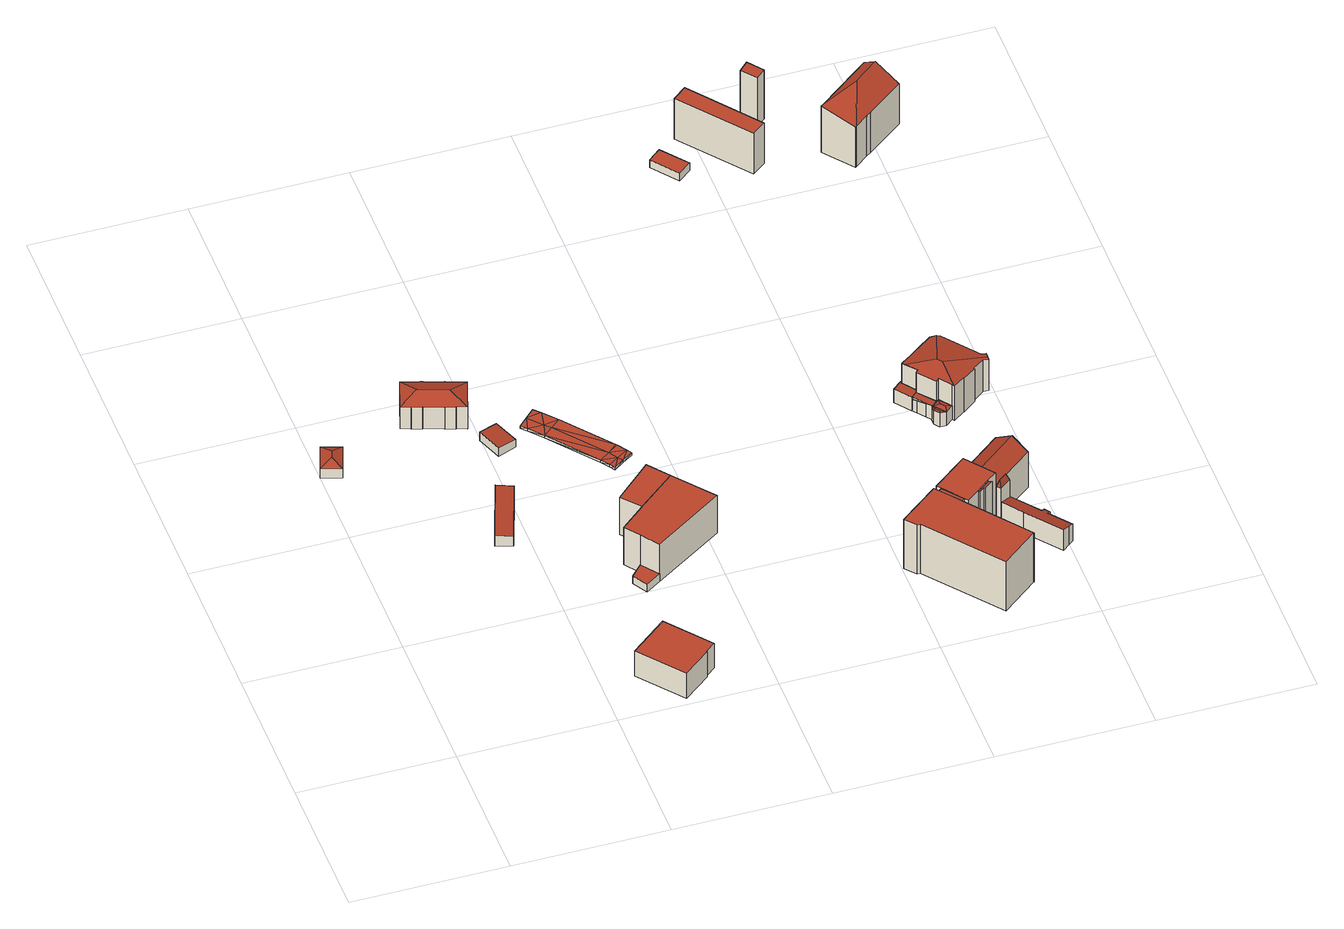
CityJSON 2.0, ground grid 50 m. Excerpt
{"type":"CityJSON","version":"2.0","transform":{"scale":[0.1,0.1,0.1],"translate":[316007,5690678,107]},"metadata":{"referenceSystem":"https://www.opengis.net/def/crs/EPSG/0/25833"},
"CityObjects":{
"building1":{"type":"Building","attributes":{"Dachtyp_tdc":"tdcHipRoof","Gemeindeschluessel":14713000,"Dachneigung":24.37,"QualitaetDacherkennung":45,"Geometrietyp2DReferenz":"3000","function":"31001_9998","roofType":"3200","measuredHeight":5.04},"geometry":[{"type":"MultiSurface","lod":"2","boundaries":[[[0,1,2,3]],[[1,4,5,2]],[[4,6,7,5]],[[6,0,3,7]],[[4,1,8]],[[0,6,9]],[[1,0,9,8]],[[6,4,8,9]],[[3,2,5,7]]],"semantics":{"surfaces":[{"type":"WallSurface"},{"type":"RoofSurface"},{"type":"GroundSurface"}],"values":[0,0,0,0,1,1,1,1,2]}}]},
"building2":{"type":"Building","attributes":{"Dachtyp_tdc":"tdcPolyFlatRoof","Gemeindeschluessel":14713000,"Dachneigung":3.3,"QualitaetDacherkennung":91,"Geometrietyp2DReferenz":"3000","function":"31001_9998","roofType":"2100","measuredHeight":4.1},"geometry":[{"type":"MultiSurface","lod":"2","boundaries":[[[10,11,12,13]],[[11,14,15,12]],[[14,16,17,15]],[[16,10,13,17]],[[16,14,11,10]],[[13,12,15,17]]],"semantics":{"surfaces":[{"type":"WallSurface"},{"type":"RoofSurface"},{"type":"GroundSurface"}],"values":[0,0,0,0,1,2]}}]},
"building3":{"type":"Building","attributes":{"Dachtyp_tdc":"tdcPolyFlatRoof","Gemeindeschluessel":14713000,"Dachneigung":0,"QualitaetDacherkennung":47,"Geometrietyp2DReferenz":"3000","function":"31001_9998","roofType":"1000","measuredHeight":9.94},"geometry":[{"type":"MultiSurface","lod":"2","boundaries":[[[18,19,20,21]],[[19,22,23,20]],[[22,24,25,23]],[[24,26,27,25]],[[26,28,29,27]],[[28,30,31,29]],[[30,18,21,31]],[[30,28,26,24,22,19,18]],[[21,20,23,25,27,29,31]]],"semantics":{"surfaces":[{"type":"WallSurface"},{"type":"RoofSurface"},{"type":"GroundSurface"}],"values":[0,0,0,0,0,0,0,1,2]}}]},
"building4":{"type":"Building","attributes":{"Dachtyp_tdc":"tdcHipRoof","Gemeindeschluessel":14713000,"Dachneigung":19.34,"QualitaetDacherkennung":86,"Geometrietyp2DReferenz":"3000","function":"31001_9998","roofType":"3200","measuredHeight":10.54},"geometry":[{"type":"MultiSurface","lod":"2","boundaries":[[[32,33,34,35]],[[33,36,37,34]],[[36,38,39,37]],[[38,40,41,39]],[[40,42,43,41]],[[42,44,45,43]],[[44,46,47,45]],[[46,48,49,47]],[[48,50,51,49]],[[50,52,53,51]],[[52,54,55,53]],[[54,56,57,55]],[[56,58,59,57]],[[58,60,61,59]],[[60,62,63,61]],[[62,64,65,63]],[[64,66,67,65]],[[66,68,69,67]],[[68,70,71,69]],[[64,62,60,58,56,72]],[[33,32,73,74]],[[56,54,52,50,48,46,44,42,40,38,36,33,74,72]],[[73,75,76,77,78,79,70,68,66,64,72,74]],[[71,80,81,82,83,84,85,35,34,37,39,41,43,45,47,49,51,53,55,57,59,61,63,65,67,69]],[[70,79,80,71]],[[79,78,81,80]],[[78,77,82,81]],[[77,76,83,82]],[[76,75,84,83]],[[75,73,85,84]],[[73,32,35,85]]],"semantics":{"surfaces":[{"type":"WallSurface"},{"type":"RoofSurface"},{"type":"GroundSurface"}],"values":[0,0,0,0,0,0,0,0,0,0,0,0,0,0,0,0,0,0,0,1,1,1,1,2,0,0,0,0,0,0,0]}}]},
"building5":{"type":"Building","attributes":{"Dachtyp_tdc":"tdcPolyFlatRoof","Gemeindeschluessel":14713000,"Dachneigung":3.15,"QualitaetDacherkennung":85,"Geometrietyp2DReferenz":"3000","function":"31001_9998","roofType":"2100","measuredHeight":3.49},"geometry":[{"type":"MultiSurface","lod":"2","boundaries":[[[86,87,88,89]],[[87,90,91,88]],[[90,92,93,91]],[[92,86,89,93]],[[92,90,87,86]],[[89,88,91,93]]],"semantics":{"surfaces":[{"type":"WallSurface"},{"type":"RoofSurface"},{"type":"GroundSurface"}],"values":[0,0,0,0,1,2]}}]},
"building6":{"type":"Building","attributes":{"Gemeindeschluessel":14713000,"Geometrietyp2DReferenz":"3000","function":"31001_9998","roofType":"9999"},"children":["building6-1","building6-2","building6-3"]},
"building6-1":{"type":"BuildingPart","attributes":{"Dachtyp_tdc":"tdcPolyFlatRoof","Dachneigung":0,"QualitaetDacherkennung":72,"Geometrietyp2DReferenz":"3000","roofType":"1000","measuredHeight":3},"parents":["building6"],"geometry":[{"type":"MultiSurface","lod":"2","boundaries":[[[94,95,96,97]],[[95,98,99,96]],[[98,100,101,99]],[[100,98,95,94]],[[97,96,99,101]],[[97,101,100,94]]],"semantics":{"surfaces":[{"type":"WallSurface"},{"type":"RoofSurface"},{"type":"GroundSurface"},{"type":"ClosureSurface"}],"values":[0,0,0,1,2,3]}}]},
"building6-2":{"type":"BuildingPart","attributes":{"Dachtyp_tdc":"tdcPolyFlatRoof","Dachneigung":0,"QualitaetDacherkennung":46,"Geometrietyp2DReferenz":"3000","roofType":"1000","measuredHeight":14.86},"parents":["building6"],"geometry":[{"type":"MultiSurface","lod":"2","boundaries":[[[102,103,94,97,104]],[[105,106,107,101,100]],[[106,108,109,107]],[[102,104,110,111]],[[111,108,106,105,103,102]],[[104,97,101,107,109,110]],[[100,94,103,105]],[[100,101,97,94]],[[111,110,109,108]]],"semantics":{"surfaces":[{"type":"WallSurface"},{"type":"RoofSurface"},{"type":"GroundSurface"},{"type":"ClosureSurface"}],"values":[0,0,0,0,1,2,0,3,3]}}]},
"building6-3":{"type":"BuildingPart","attributes":{"Dachtyp_tdc":"tdcPolyFlatRoof","Dachneigung":0,"QualitaetDacherkennung":53,"Geometrietyp2DReferenz":"3000","roofType":"1000","measuredHeight":14.82},"parents":["building6"],"geometry":[{"type":"MultiSurface","lod":"2","boundaries":[[[108,112,113,109]],[[112,114,115,113]],[[114,111,110,115]],[[111,114,112,108]],[[109,113,115,110]],[[109,110,111,108]]],"semantics":{"surfaces":[{"type":"WallSurface"},{"type":"RoofSurface"},{"type":"GroundSurface"},{"type":"ClosureSurface"}],"values":[0,0,0,1,2,3]}}]},
"building7":{"type":"Building","attributes":{"name":"Schreberbrücke","BodenHoehe":108.07,"gemHoehe":0,"BauwerkHoehe":1,"Breite":8,"Gemeindeschluessel":"14713000","Geometrietyp2DReferenz":"3000","function":"53001_1800","measuredHeight":1},"geometry":[{"type":"MultiSurface","lod":"2","boundaries":[[[116,117,118]],[[119,120,121]],[[119,121,116]],[[119,116,118]],[[121,120,122]],[[120,123,122]],[[123,124,125]],[[123,125,122]],[[125,124,126]],[[124,127,128]],[[124,128,129]],[[124,129,126]],[[127,130,128]],[[128,130,131]],[[119,132,133]],[[119,133,120]],[[120,133,134]],[[123,120,134]],[[134,135,124]],[[135,136,127]],[[135,127,124]],[[136,137,127]],[[127,137,130]],[[134,124,123]],[[119,118,138]],[[119,138,139]],[[133,140,141]],[[132,119,139]],[[132,139,140]],[[118,117,142]],[[118,142,138]],[[117,116,143]],[[117,143,142]],[[116,121,144]],[[116,144,143]],[[121,122,145]],[[121,145,144]],[[122,125,146]],[[122,146,145]],[[125,126,147]],[[125,147,146]],[[126,129,148]],[[126,148,147]],[[129,128,149]],[[129,149,148]],[[128,131,150]],[[128,150,149]],[[131,130,151]],[[131,151,150]],[[130,137,152]],[[130,152,151]],[[137,136,153]],[[137,153,152]],[[136,135,154]],[[136,154,153]],[[135,134,155]],[[135,155,154]],[[134,133,141]],[[134,141,155]],[[133,132,140]],[[138,142,143]],[[144,156,139]],[[143,144,139]],[[138,143,139]],[[145,156,144]],[[145,157,156]],[[146,158,157]],[[145,146,157]],[[147,158,146]],[[149,159,158]],[[148,149,158]],[[147,148,158]],[[149,151,159]],[[150,151,149]],[[141,140,139]],[[156,141,139]],[[155,141,156]],[[155,156,157]],[[158,154,155]],[[157,158,155]],[[159,153,154]],[[158,159,154]],[[159,152,153]],[[151,152,159]]],"semantics":{"surfaces":[{"type":"RoofSurface"},{"type":"WallSurface"},{"type":"GroundSurface"}],"values":[0,0,0,0,0,0,0,0,0,0,0,0,0,0,0,0,0,0,0,0,0,0,0,0,1,1,1,1,1,1,1,1,1,1,1,1,1,1,1,1,1,1,1,1,1,1,1,1,1,1,1,1,1,1,1,1,1,1,1,1,2,2,2,2,2,2,2,2,2,2,2,2,2,2,2,2,2,2,2,2,2,2,2,2]}}]},
"building8":{"type":"Building","attributes":{"Gemeindeschluessel":14713000,"Geometrietyp2DReferenz":"3000","function":"31001_9998","roofType":"9999"},"children":["building8-1","building8-2","building8-3","building8-4"]},
"building8-1":{"type":"BuildingPart","attributes":{"Dachtyp_tdc":"tdcPolyFlatRoof","Dachneigung":0,"QualitaetDacherkennung":58,"Geometrietyp2DReferenz":"3000","roofType":"1000","measuredHeight":19.64},"parents":["building8"],"geometry":[{"type":"MultiSurface","lod":"2","boundaries":[[[160,161,162,163]],[[161,164,162]],[[165,166,167,168,169]],[[166,170,171,167]],[[170,172,173,171]],[[172,174,175,173]],[[174,176,177,175]],[[176,178,179,177]],[[178,160,163,179]],[[178,176,174,172,170,166,165,161,160]],[[163,162,168,167,171,173,175,177,179]],[[169,164,161,165]],[[169,168,162,164]]],"semantics":{"surfaces":[{"type":"WallSurface"},{"type":"RoofSurface"},{"type":"GroundSurface"},{"type":"ClosureSurface"}],"values":[0,0,0,0,0,0,0,0,0,1,2,0,3]}}]},
"building8-2":{"type":"BuildingPart","attributes":{"Dachtyp_tdc":"tdcPolyFlatRoof","Dachneigung":0,"QualitaetDacherkennung":47,"Geometrietyp2DReferenz":"3000","roofType":"1000","measuredHeight":19.3},"parents":["building8"],"geometry":[{"type":"MultiSurface","lod":"2","boundaries":[[[164,180,181,162]],[[182,169,168,183]],[[169,182,180,164]],[[162,181,183,168]],[[183,181,180,182]],[[162,168,169,164]]],"semantics":{"surfaces":[{"type":"WallSurface"},{"type":"RoofSurface"},{"type":"GroundSurface"},{"type":"ClosureSurface"}],"values":[0,0,1,2,3,3]}}]},
"building8-3":{"type":"BuildingPart","attributes":{"Dachtyp_tdc":"tdcPolyFlatRoof","Dachneigung":0,"QualitaetDacherkennung":38,"Geometrietyp2DReferenz":"3000","roofType":"1000","measuredHeight":19.44},"parents":["building8"],"geometry":[{"type":"MultiSurface","lod":"2","boundaries":[[[184,185,186]],[[184,187,188,185]],[[187,189,183,188]],[[189,182,183]],[[190,181,180]],[[190,191,192,181]],[[191,193,194,192]],[[193,195,196,194]],[[195,197,198,196]],[[197,199,198]],[[197,195,193,191,190,189,187,184]],[[185,188,183,181,192,194,196,198]],[[180,182,189,190]],[[180,181,183,182]],[[186,199,197,184]],[[186,185,198,199]]],"semantics":{"surfaces":[{"type":"WallSurface"},{"type":"RoofSurface"},{"type":"GroundSurface"},{"type":"ClosureSurface"}],"values":[0,0,0,0,0,0,0,0,0,0,1,2,0,3,0,3]}}]},
"building8-4":{"type":"BuildingPart","attributes":{"Dachtyp_tdc":"tdcPolyFlatRoof","Dachneigung":28.69,"QualitaetDacherkennung":20,"Geometrietyp2DReferenz":"3000","roofType":"2100","measuredHeight":19.95},"parents":["building8"],"geometry":[{"type":"MultiSurface","lod":"2","boundaries":[[[200,201,202,203]],[[201,204,205,202]],[[204,206,207,205]],[[206,186,185,207]],[[199,200,203,198]],[[199,186,206,204,201,200]],[[203,202,205,207,185,198]],[[198,185,186,199]]],"semantics":{"surfaces":[{"type":"WallSurface"},{"type":"RoofSurface"},{"type":"GroundSurface"},{"type":"ClosureSurface"}],"values":[0,0,0,0,0,1,2,3]}}]},
"building9":{"type":"Building","attributes":{"Dachtyp_tdc":"tdcFreeFormRoof","Gemeindeschluessel":14713000,"Dachneigung":71.5,"QualitaetDacherkennung":9,"Geometrietyp2DReferenz":"3000","function":"31001_9998","roofType":"5000","measuredHeight":15.87},"geometry":[{"type":"MultiSurface","lod":"2","boundaries":[[[208,209,210,211]],[[209,212,213,210]],[[212,214,215,213]],[[214,208,211,215]],[[216,217,214,212]],[[216,212,209]],[[217,216,209,208]],[[217,208,214]],[[211,210,213,215]]],"semantics":{"surfaces":[{"type":"WallSurface"},{"type":"RoofSurface"},{"type":"GroundSurface"}],"values":[0,0,0,0,1,1,1,1,2]}}]},
"building10":{"type":"Building","attributes":{"Dachtyp_tdc":"tdcGableRoof","Gemeindeschluessel":14713000,"Dachneigung":33.15,"QualitaetDacherkennung":62,"Geometrietyp2DReferenz":"3000","function":"31001_9998","roofType":"3100","measuredHeight":17.84},"geometry":[{"type":"MultiSurface","lod":"2","boundaries":[[[218,219,220,221]],[[219,222,223,220]],[[222,224,225,223]],[[224,226,227,225]],[[226,228,229,227]],[[228,230,231,229]],[[230,232,233,231]],[[232,218,221,233]],[[228,226,224,222]],[[222,219,218,232,230,228]],[[221,220,223,225,227,229,231,233]]],"semantics":{"surfaces":[{"type":"WallSurface"},{"type":"RoofSurface"},{"type":"GroundSurface"}],"values":[0,0,0,0,0,0,0,0,1,1,2]}}]},
"building11":{"type":"Building","attributes":{"Dachtyp_tdc":"tdcPolyFlatRoof","Gemeindeschluessel":14713000,"Dachneigung":16.17,"QualitaetDacherkennung":71,"Geometrietyp2DReferenz":"3000","function":"31001_9998","roofType":"2100","measuredHeight":8.22},"geometry":[{"type":"MultiSurface","lod":"2","boundaries":[[[234,235,236,237]],[[235,238,239,236]],[[238,240,241,239]],[[240,242,243,241]],[[242,244,245,243]],[[244,246,247,245]],[[246,248,249,247]],[[248,250,251,249]],[[250,252,253,251]],[[252,254,255,253]],[[254,234,237,255]],[[254,252,250,248,246,244,242,240,238,235,234]],[[237,236,239,241,243,245,247,249,251,253,255]]],"semantics":{"surfaces":[{"type":"WallSurface"},{"type":"RoofSurface"},{"type":"GroundSurface"}],"values":[0,0,0,0,0,0,0,0,0,0,0,1,2]}}]},
"building12":{"type":"Building","attributes":{"Dachtyp_tdc":"tdcPolyFlatRoof","Gemeindeschluessel":14713000,"Dachneigung":0,"QualitaetDacherkennung":100,"Geometrietyp2DReferenz":"3000","function":"31001_9998","roofType":"1000","measuredHeight":3},"geometry":[{"type":"MultiSurface","lod":"2","boundaries":[[[256,257,258,259]],[[257,260,261,258]],[[260,262,263,261]],[[262,256,259,263]],[[262,260,257,256]],[[259,258,261,263]]],"semantics":{"surfaces":[{"type":"WallSurface"},{"type":"RoofSurface"},{"type":"GroundSurface"}],"values":[0,0,0,0,1,2]}}]},
"building13":{"type":"Building","attributes":{"Gemeindeschluessel":14713000,"Geometrietyp2DReferenz":"3000","function":"31001_9998","roofType":"9999"},"children":["building13-1","building13-2","building13-3","building13-4"]},
"building13-1":{"type":"BuildingPart","attributes":{"Dachtyp_tdc":"tdcPolyFlatRoof","Dachneigung":3.44,"QualitaetDacherkennung":43,"Geometrietyp2DReferenz":"3000","roofType":"2100","measuredHeight":5.52},"parents":["building13"],"geometry":[{"type":"MultiSurface","lod":"2","boundaries":[[[264,265,266,267,268,269]],[[270,271,265,264,272,273,274]],[[275,268,267,276,277]],[[269,272,264]],[[269,268,275,278,272]],[[271,266,265]],[[270,276,267,266,271]],[[278,273,272]],[[275,277,274,273,278]],[[277,276,270,274]]],"semantics":{"surfaces":[{"type":"WallSurface"},{"type":"RoofSurface"},{"type":"GroundSurface"},{"type":"ClosureSurface"}],"values":[0,1,2,0,3,0,3,0,3,3]}}]},
"building13-2":{"type":"BuildingPart","attributes":{"Dachtyp_tdc":"tdcFreeFormRoof","Dachneigung":12.71,"QualitaetDacherkennung":54,"Geometrietyp2DReferenz":"3000","roofType":"5000","measuredHeight":5.76},"parents":["building13"],"geometry":[{"type":"MultiSurface","lod":"2","boundaries":[[[279,280,281,282]],[[266,283,284,267]],[[283,279,282,284]],[[285,286,270,280]],[[285,280,279]],[[286,285,279,283]],[[286,283,266,271,270]],[[282,281,276,267,284]],[[281,280,270,276]],[[267,276,270,271,266]]],"semantics":{"surfaces":[{"type":"WallSurface"},{"type":"RoofSurface"},{"type":"GroundSurface"},{"type":"ClosureSurface"}],"values":[0,0,0,1,1,1,1,2,3,3]}}]},
"building13-3":{"type":"BuildingPart","attributes":{"Dachtyp_tdc":"tdcFreeFormRoof","Dachneigung":10.56,"QualitaetDacherkennung":45,"Geometrietyp2DReferenz":"3000","roofType":"5000","measuredHeight":5.56},"parents":["building13"],"geometry":[{"type":"MultiSurface","lod":"2","boundaries":[[[287,288,289,290]],[[291,273,278,292,293,294,295,288,296]],[[288,287,297,296]],[[287,298,297]],[[298,291,296,297]],[[289,299,300,301,302,275,277,276,281,290]],[[288,295,299,289]],[[295,294,300,299]],[[294,293,301,300]],[[293,292,302,301]],[[292,278,275,302]],[[298,287,290,281,280]],[[274,273,291]],[[277,275,278,273,274]],[[280,270,274,291,298]],[[277,274,270,276]],[[280,281,276,270]]],"semantics":{"surfaces":[{"type":"WallSurface"},{"type":"RoofSurface"},{"type":"GroundSurface"},{"type":"ClosureSurface"}],"values":[0,1,1,1,1,2,0,0,0,0,0,0,0,3,0,3,3]}}]},
"building13-4":{"type":"BuildingPart","attributes":{"Dachtyp_tdc":"tdcPolyFlatRoof","Dachneigung":2.9,"QualitaetDacherkennung":56,"Geometrietyp2DReferenz":"3000","roofType":"2100","measuredHeight":5.57},"parents":["building13"],"geometry":[{"type":"MultiSurface","lod":"2","boundaries":[[[272,303,302,275]],[[303,304,305,302]],[[304,306,307,305]],[[306,308,309,307]],[[308,310,311,309]],[[310,312,313,311]],[[312,269,268,313]],[[269,312,310,308,306,304,303,272]],[[275,302,305,307,309,311,313,268]],[[272,275,268,269]]],"semantics":{"surfaces":[{"type":"WallSurface"},{"type":"RoofSurface"},{"type":"GroundSurface"},{"type":"ClosureSurface"}],"values":[0,0,0,0,0,0,0,1,2,3]}}]},
"building14":{"type":"Building","attributes":{"Dachtyp_tdc":"tdcFreeFormRoof","Gemeindeschluessel":14713000,"Dachneigung":12.23,"QualitaetDacherkennung":44,"Geometrietyp2DReferenz":"3000","function":"31001_9998","roofType":"5000","measuredHeight":14.9},"geometry":[{"type":"MultiSurface","lod":"2","boundaries":[[[314,315,316,317]],[[315,318,319,316]],[[318,320,321,319]],[[320,322,323,321]],[[322,324,325,323]],[[324,326,327,325]],[[326,328,329,327]],[[328,330,331,329]],[[330,332,333,331]],[[332,334,335,333]],[[334,336,337,335]],[[336,338,339,337]],[[328,326,324,340,341,342,336,334,332,330]],[[343,344,315,314,345,346,347,348,349]],[[340,322,320,318,344,343,341]],[[350,351,338,342,341,343,349,352,353]],[[324,322,340]],[[318,315,344]],[[338,336,342]],[[348,352,349]],[[339,354,355,356,357,358,359,360,361,317,316,319,321,323,325,327,329,331,333,335,337]],[[338,351,354,339]],[[351,350,355,354]],[[350,353,356,355]],[[353,352,357,356]],[[352,348,358,357]],[[348,347,359,358]],[[347,346,360,359]],[[346,345,361,360]],[[345,314,317,361]]],"semantics":{"surfaces":[{"type":"WallSurface"},{"type":"RoofSurface"},{"type":"GroundSurface"}],"values":[0,0,0,0,0,0,0,0,0,0,0,0,1,1,1,1,0,0,0,0,2,0,0,0,0,0,0,0,0,0]}}]},
"building15":{"type":"Building","attributes":{"Dachtyp_tdc":"tdcPolyFlatRoof","Gemeindeschluessel":14713000,"Dachneigung":0,"QualitaetDacherkennung":3,"Geometrietyp2DReferenz":"3000","function":"31001_9998","roofType":"1000","measuredHeight":16.2},"geometry":[{"type":"MultiSurface","lod":"2","boundaries":[[[362,363,364,365]],[[363,366,367,364]],[[366,368,369,367]],[[368,362,365,369]],[[368,366,363,362]],[[365,364,367,369]]],"semantics":{"surfaces":[{"type":"WallSurface"},{"type":"RoofSurface"},{"type":"GroundSurface"}],"values":[0,0,0,0,1,2]}}]},
"building16":{"type":"Building","attributes":{"Dachtyp_tdc":"tdcPolyFlatRoof","Gemeindeschluessel":14713000,"Dachneigung":8.46,"QualitaetDacherkennung":21,"Geometrietyp2DReferenz":"3000","function":"31001_9998","roofType":"2100","measuredHeight":19.72},"geometry":[{"type":"MultiSurface","lod":"2","boundaries":[[[370,371,372,373]],[[371,374,375,372]],[[374,376,377,375]],[[376,378,379,377]],[[378,370,373,379]],[[378,376,374,371,370]],[[373,372,375,377,379]]],"semantics":{"surfaces":[{"type":"WallSurface"},{"type":"RoofSurface"},{"type":"GroundSurface"}],"values":[0,0,0,0,0,1,2]}}]},
"building17":{"type":"Building","attributes":{"Dachtyp_tdc":"tdcFreeFormRoof","Gemeindeschluessel":14713000,"Dachneigung":30.06,"QualitaetDacherkennung":48,"Geometrietyp2DReferenz":"3000","function":"31001_9998","roofType":"5000","measuredHeight":20.76},"geometry":[{"type":"MultiSurface","lod":"2","boundaries":[[[380,381,382,383]],[[381,384,385,382]],[[384,386,387,385]],[[386,388,389,387]],[[388,390,391,389]],[[390,392,393,391]],[[392,394,395,393]],[[394,396,397,395]],[[396,398,399,397]],[[398,380,383,399]],[[396,400,401,380,398]],[[390,388,402,401,400,394,392]],[[402,386,384,381,380,401]],[[388,386,402]],[[396,394,400]],[[383,382,385,387,389,391,393,395,397,399]]],"semantics":{"surfaces":[{"type":"WallSurface"},{"type":"RoofSurface"},{"type":"GroundSurface"}],"values":[0,0,0,0,0,0,0,0,0,0,1,1,1,0,0,2]}}]}
},
"vertices":[
[0,1269,41],[30,1359,41],[30,1359,6],[0,1269,6],[92,1338,42],[92,1338,6],[62,1248,42],[62,1248,6],[51,1318,56],[42,1290,56],
[463,1033,49],[517,1015,46],[517,1015,8],[463,1033,8],[446,807,46],[446,807,8],[393,825,49],[393,825,8],
[804,80,117],[717,10,117],[717,10,18],[804,80,18],[602,151,117],[602,151,18],[722,248,117],[722,248,18],[835,109,117],[835,109,18],[805,85,117],[805,85,18],[802,82,117],[802,82,18],
[321,1493,98],[322,1496,97],[322,1496,11],[321,1493,11],[324,1496,97],[324,1496,11],[378,1478,97],[378,1478,11],[379,1480,96],[379,1480,11],[386,1477,96],[386,1477,11],[385,1475,97],[385,1475,11],[388,1474,97],[388,1474,11],[447,1454,97],[447,1454,11],[448,1456,97],[448,1456,11],[454,1453,97],[454,1453,11],[511,1435,96],[511,1435,11],[509,1430,98],[509,1430,11],[506,1421,98],[506,1421,11],[486,1360,98],[486,1360,11],[481,1344,98],[481,1344,11],[476,1329,98],[476,1329,11],[445,1340,98],[445,1340,11],[444,1338,97],[444,1338,11],[413,1349,97],[413,1349,11],[444,1396,117],[289,1392,97],[351,1428,117],[320,1381,97],[319,1380,97],[350,1369,97],[351,1371,97],[413,1350,97],[413,1350,11],[351,1371,11],[350,1369,11],[319,1380,11],[320,1381,11],[289,1392,11],
[494,1268,47],[553,1291,43],[553,1291,12],[494,1268,12],[585,1208,43],[585,1208,12],[525,1185,47],[525,1185,12],
[802,519,45],[754,488,45],[754,488,15],[802,519,15],[725,536,45],[725,536,15],[760,575,45],[760,575,15],
[1029,666,164],[802,519,164],[1029,666,15],[760,575,164],[725,622,164],[725,622,15],[805,690,164],[805,690,15],[927,792,15],[927,792,164],
[754,749,164],[754,749,15],[873,859,164],[873,859,15],
[699,1318,21],[697,1320,21],[680,1337,21],[651,1309,21],[691,1264,21],[700,1317,21],[740,1272,21],[709,1247,21],[834,1091,21],[865,1116,21],[866,1114,21],[853,1062,21],[887,1084,21],[868,1113,21],[865,1046,21],[898,1068,21],[623,1281,21],[639,1265,21],[679,1220,21],[802,1067,21],[820,1040,21],[832,1023,21],[680,1337,11],[651,1309,11],[623,1281,11],[639,1265,11],[697,1320,11],[699,1318,11],[700,1317,11],[740,1272,11],[865,1116,11],[866,1114,11],[868,1113,11],[887,1084,11],[898,1068,11],[865,1046,11],[832,1023,11],[820,1040,11],[802,1067,11],[679,1220,11],[691,1264,11],[709,1247,11],[834,1091,11],[853,1062,11],
[1628,449,209],[1638,436,209],[1638,436,13],[1628,449,13],[1638,436,205],[1689,372,209],[1847,173,209],[1847,173,13],[1689,372,13],[1689,372,205],[1846,172,209],[1846,172,13],[1729,78,209],[1729,78,13],[1542,313,209],[1542,313,13],[1531,313,209],[1531,313,13],[1502,349,209],[1502,349,13],
[1649,445,205],[1649,445,13],[1700,381,205],[1700,381,13],
[1748,398,207],[1748,398,13],[1748,398,204],[1710,368,207],[1710,368,13],[1700,381,207],[1649,445,207],[1639,458,207],[1639,458,13],[1751,547,207],[1751,547,13],[1822,457,207],[1822,457,13],[1790,432,207],[1790,432,13],[1790,432,204],
[1800,420,212],[1772,398,212],[1772,398,13],[1800,420,13],[1768,403,208],[1768,403,13],[1753,391,208],[1753,391,13],
[1825,460,150],[1860,488,150],[1860,488,16],[1825,460,16],[1871,474,150],[1871,474,16],[1836,447,150],[1836,447,16],[1859,476,175],[1837,459,174],
[1825,460,155],[1822,457,155],[1822,457,14],[1825,460,14],[1787,501,192],[1787,501,14],[1751,547,154],[1751,547,14],[1888,656,154],[1888,656,14],[1924,610,192],[1924,610,14],[1959,566,155],[1959,566,14],[1860,488,155],[1860,488,14],
[1994,291,87],[1972,274,95],[1972,274,13],[1994,291,13],[1885,384,95],[1885,384,13],[1836,447,95],[1836,447,13],[1871,474,82],[1871,474,13],[1873,477,81],[1873,477,13],[1943,388,81],[1943,388,13],[1952,395,78],[1952,395,13],[1965,379,78],[1965,379,13],[1956,372,81],[1956,372,13],[2010,304,81],[2010,304,13],
[1410,2160,33],[1344,2244,33],[1344,2244,3],[1410,2160,3],[1384,2277,33],[1384,2277,3],[1452,2193,33],[1452,2193,3],
[1758,1005,68],[1803,949,68],[1803,949,66],[1803,949,12],[1758,1005,12],[1758,1005,67],[1786,935,66],[1788,937,66],[1741,991,66],[1783,939,66],[1785,937,66],[1741,991,12],[1786,935,12],[1785,937,12],[1741,991,58],
[1841,917,66],[1817,897,66],[1817,897,12],[1841,917,12],[1811,956,66],[1811,956,12],[1819,919,70],[1808,933,70],
[1795,898,67],[1782,915,67],[1782,915,12],[1795,898,12],[1785,937,67],[1741,990,58],[1752,976,60],[1772,951,64],[1784,936,67],[1790,917,68],[1799,906,68],[1817,897,67],[1784,936,12],[1772,951,12],[1752,976,12],[1741,990,12],
[1741,990,66],[1701,1041,66],[1701,1041,12],[1730,1064,68],[1730,1064,12],[1735,1059,68],[1735,1059,12],[1731,1056,68],[1731,1056,12],[1765,1011,68],[1765,1011,12],
[1802,1112,140],[1848,1149,136],[1848,1149,11],[1802,1112,11],[1879,1145,136],[1879,1145,11],[1968,1033,136],[1968,1033,11],[1984,1031,134],[1984,1031,11],[1982,1003,135],[1982,1003,11],[1965,1004,138],[1965,1004,11],[1926,974,142],[1926,974,11],[1928,971,141],[1928,971,11],[1885,937,145],[1885,937,11],[1883,939,146],[1883,939,11],[1846,911,149],[1846,911,11],[1841,917,149],[1841,917,11],[1983,1014,136],[1842,1012,160],[1845,912,149],[1829,1028,160],[1867,1147,138],[1780,1095,142],[1768,1085,143],[1735,1059,147],[1731,1056,147],[1738,1046,149],[1803,949,148],[1811,956,150],[1765,1011,149],[1758,1005,148],[1811,956,11],[1803,949,11],[1758,1005,11],[1765,1011,11],[1731,1056,11],[1735,1059,11],[1768,1085,11],[1780,1095,11],
[1623,2115,169],[1450,2333,169],[1450,2333,7],[1623,2115,7],[1494,2368,169],[1494,2368,7],[1667,2149,169],[1667,2149,7],
[1659,2346,209],[1672,2357,212],[1672,2357,17],[1659,2346,17],[1686,2368,215],[1686,2368,17],[1724,2321,215],[1724,2321,17],[1697,2299,209],[1697,2299,17],
[1840,2137,197],[1844,2139,197],[1844,2139,13],[1840,2137,13],[1983,2248,197],[1983,2248,13],[2019,2277,197],[2019,2277,13],[2096,2181,172],[2096,2181,13],[1977,2089,173],[1977,2089,13],[1962,2078,173],[1962,2078,13],[1919,2045,174],[1919,2045,13],[1915,2042,173],[1915,2042,13],[1841,2135,196],[1841,2135,13],[1918,2044,174],[1966,2184,220],[2044,2246,220]
]}
